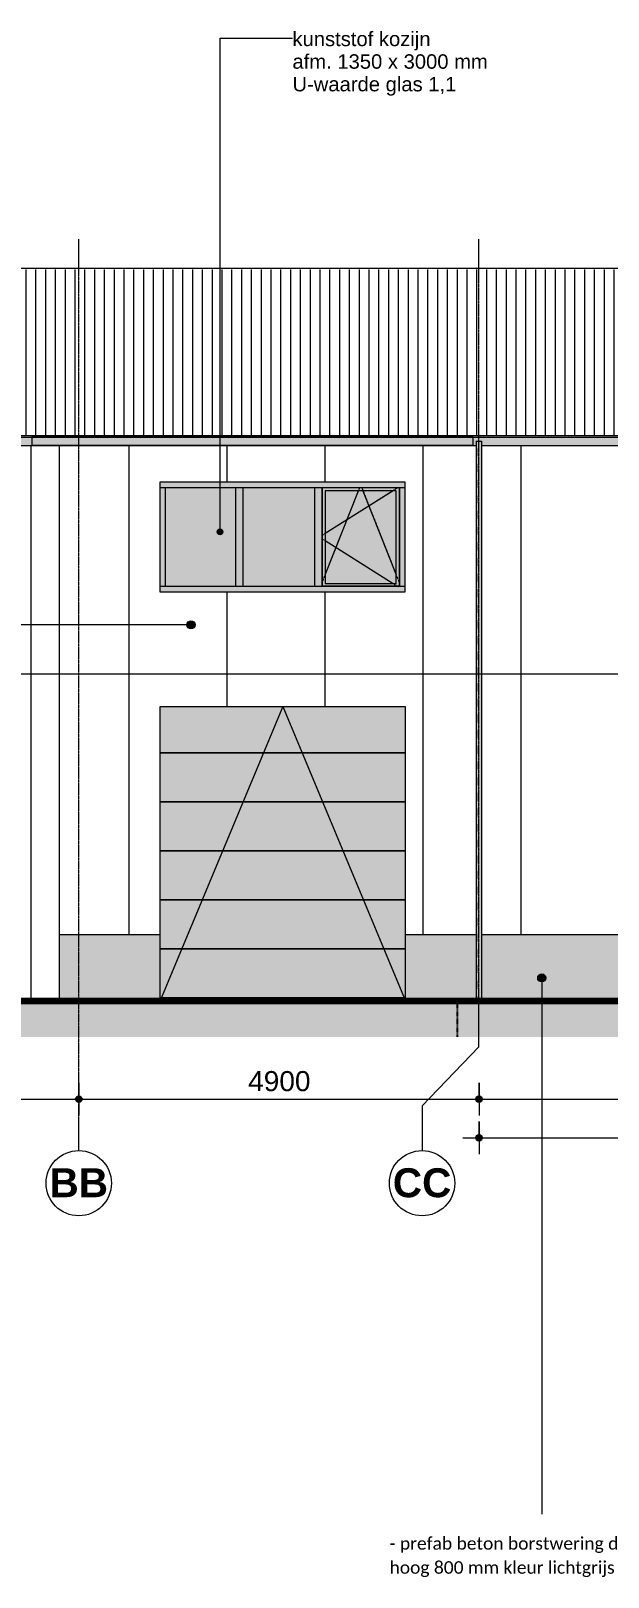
# Model space of a CAD drawing. Header units: millimetres. Extents: x 48682 to 485846, y -7071 to 11878.
# Drawn here: x 166139 to 173205, y -7071 to 11878 of the extents above; entities that cross this region are included whole.
import ezdxf

# ---------------------------------------------------------------- set-up
doc = ezdxf.new("R2010")
doc.units = ezdxf.units.MM
for name, pattern in [('dash-dash', [6, 3, -1, 1, -1]), ('dash-dash-dot', [10.5, 3, -1.5, 3, -1.5, 0, -1.5]), ('Grid Line', [22.225, 12.7, -3.175, 3.175, -3.175]), ('Hidden', [4, 2, -2]), ('levels', [12, 10, -1, 0, -1])]:
    doc.linetypes.add(name, pattern=pattern)
for name, color, linetype, lineweight in [('A-ANNO-DIMS', 211, 'Continuous', 9), ('A-ANNO-DIMS-100', 211, 'Continuous', 9), ('A-AREA', 32, 'dash-dash-dot', 9), ('A-DETL', 90, 'Continuous', 13), ('A-DETL-GENF', 92, 'Continuous', 13), ('A-DOOR', 31, 'Continuous', 18), ('A-DOOR-GLAZ', 31, 'Continuous', 13), ('A-FLOR', 192, 'Continuous', 18), ('A-FLOR-LEVL', 51, 'Continuous', 9), ('A-FLOR-PATT', 8, 'Continuous', 18), ('A-GLAZ', 151, 'Continuous', 18), ('A-GLAZ-CWMG', 51, 'Continuous', 13), ('A-WALL', 113, 'Continuous', 13), ('A-WALL-PATT', 111, 'Continuous', 13), ('C-TOPO', 7, 'Continuous', 13), ('G-ANNO-TEXT', 231, 'Continuous', 9), ('I-WALL', 2, 'Continuous', 13), ('L-SITE', 91, 'Continuous', 13), ('S-COLS', 52, 'Continuous', 18), ('S-COLS-HDLN', 52, 'Hidden', 9), ('S-GRID', 1, 'Continuous', 9), ('S-GRID-IDEN', 1, 'Continuous', 18)]:
    doc.layers.add(name, color=color, linetype=linetype, lineweight=lineweight)
doc.styles.add('Arial', font='arial.ttf', dxfattribs={"height": 177.035928})
doc.styles.add('Arial_1', font='arial.ttf', dxfattribs={"height": 245.883234})
doc.styles.add('Arial_B', font='', dxfattribs={"height": 355.164671})
doc.styles.add('Calibri', font='calibri.ttf', dxfattribs={"height": 153.100159})
doc.styles.get('Arial_B').set_extended_font_data('Arial', bold=True)
doc.dimstyles.new('2_5mm', dxfattribs={"dimscale": 304.8, "dimtxt": 250, "dimasz": 0.918635, "dimexe": 0.656168, "dimexo": 0.0625, "dimgap": 0.082021, "dimtad": 1, "dimdec": 4, "dimzin": 0, "dimdsep": 46, "dimtxsty": 'Arial_1', "dimblk1": 'DOTSMALL', "dimblk2": 'DOTSMALL', "dimsah": 1, "dimcen": 0.09, "dimdle": 0.656168, "dimazin": 0, "dimtfac": 1, "dimtdec": 4, "dimtix": 1, "dimtmove": 0, "dimatfit": 3, "dimfxl": 0.656168, "dimfxlon": 1, "dimtvp": 1, "dimtolj": 1, "dimtzin": 0, "dimlwd": 13, "dimlwe": 13, "dimarcsym": 2})
pattern_1 = [(90, (53340.5, 0), (-1200, 7e-14), [])]

# ---------------------------------------------------------------- blocks, each defined once
blk = doc.blocks.new('300_90_VAE_parkeerplek - 2500x5000-7977994-linkergebouw zuidoostgevel')
at = {"layer": 'L-SITE'}
for points in [[(60932, 2), (60932, 5), (60892, 5), (60892, 2)], [(61909, 0), (63392, 0), (63392, 2), (60892, 1), (60892, 0), (61501, 0)], [(62170, 2), (63352, 2), (63352, 5), (60932, 5), (60932, 2), (61909, 2)], [(63392, 2), (63392, 5), (63352, 5), (63352, 2)]]:
    blk.add_hatch(color=256, dxfattribs=at).paths.add_polyline_path(points, flags=0)
at = {"layer": 'A-DETL', "lineweight": 18}
for p, q in [((60892, 5), (60932, 5)), ((60892, 2), (60892, 5)), ((60932, 2), (60892, 2)), ((60892, 2), (63392, 2)), ((60892, 0), (60892, 2)), ((60932, 5), (63352, 5)), ((60932, 2), (60932, 5)), ((63352, 5), (63392, 5)), ((63352, 2), (63352, 5)), ((63392, 2), (63352, 2)), ((63392, 2), (63392, 5)), ((63392, 0), (63392, 2)), ((63392, 0), (60892, 0))]:
    blk.add_line(p, q, dxfattribs=at)
at = {"layer": 'L-SITE'}
for p, q in [((61838, 3), (61893, 3)), ((62002, 3), (61838, 3)), ((61893, 3), (62006, 3)), ((61893, 3), (62008, 3)), ((62009, 3), (61893, 3)), ((62068, 3), (62002, 3)), ((62006, 3), (62049, 3)), ((62008, 3), (62063, 3)), ((62058, 3), (62009, 3)), ((62049, 3), (62085, 3)), ((62077, 3), (62058, 3)), ((62063, 3), (62084, 3)), ((62098, 3), (62068, 3)), ((62091, 3), (62077, 3)), ((62084, 3), (62101, 3)), ((62085, 3), (62113, 3)), ((62101, 3), (62091, 3)), ((62122, 3), (62098, 3)), ((62101, 3), (62111, 3)), ((62109, 3), (62101, 3)), ((62113, 3), (62109, 3)), ((62111, 3), (62115, 3)), ((62113, 3), (62135, 3)), ((62115, 3), (62113, 3)), ((62142, 3), (62122, 3)), ((62135, 3), (62150, 3)), ((62157, 3), (62142, 3)), ((62150, 3), (62161, 3)), ((62167, 3), (62157, 3)), ((62161, 3), (62168, 3)), ((62170, 3), (62167, 3)), ((62168, 3), (62170, 3))]:
    blk.add_line(p, q, dxfattribs=at)
blk = doc.blocks.new('300_28_ISR_kolom_buis - ø70x3_6 2-V17-linkergebouw zuidoostgevel')
at = {"layer": 'S-COLS-HDLN', "linetype": 'Continuous', "lineweight": 18}
for points in [[(58392, 5), (58427, 5), (58427, 6850), (58392, 6850), (58392, 62)], [(58462, 5), (58462, 6850), (58427, 6850), (58427, 5), (58461, 5)]]:
    blk.add_hatch(color=256, dxfattribs=at).paths.add_polyline_path(points, flags=0)
at = {"layer": 'A-DETL', "lineweight": 18}
for p, q in [((58392, 6850), (58392, 5)), ((58392, 6850), (58427, 6850)), ((58427, 6850), (58462, 6850)), ((58462, 5), (58462, 6850))]:
    blk.add_line(p, q, dxfattribs=at)
at = {"layer": 'S-COLS', "linetype": 'Hidden', "lineweight": 9}
for p, q in [((58396, 6850), (58396, 5)), ((58459, 6850), (58459, 5))]:
    blk.add_line(p, q, dxfattribs=at)
blk = doc.blocks.new('300_31_VAE_OH_deur_glas_4x2laags - OH deur breedte 3000mmx2700mm-8745589-linkergebouw zuidoostgevel')
at = {"layer": 'A-DOOR'}
for points in [[(54525, 3030), (57525, 3030), (57525, 3600), (54525, 3600), (54525, 3075)], [(57525, 1830), (57525, 2430), (54525, 2430), (54525, 1830), (57404, 1830)], [(56982, 1230), (57525, 1230), (57525, 1830), (54525, 1830), (54525, 1230), (56060, 1230)], [(55386, 630), (57525, 630), (57525, 1230), (54525, 1230), (54525, 630), (55084, 630)], [(55560, 30), (57525, 30), (57525, 630), (54525, 630), (54525, 30)], [(54525, -10), (57525, -10), (57525, 30), (54525, 30), (54525, 5), (55690, 5), (55690, 0), (54525, 0), (54525, -6)]]:
    blk.add_hatch(color=256, dxfattribs=at).paths.add_polyline_path(points, flags=0)
at = {"layer": 'A-DOOR-GLAZ', "lineweight": 18}
blk.add_hatch(color=256, dxfattribs=at).paths.add_polyline_path([(57517, 2430), (57525, 2430), (57525, 3030), (54525, 3030), (54525, 2430), (56350, 2430)], flags=0)
at = {"layer": 'A-DOOR', "lineweight": 13}
for p, q in [((56025, 3600), (54527, 5)), ((56025, 3600), (57525, 0)), ((54525, 3030), (57525, 3030)), ((57525, 2430), (54525, 2430)), ((57525, 1830), (54525, 1830)), ((54525, 1830), (57525, 1830)), ((54525, 1230), (57525, 1230)), ((57525, 1230), (54525, 1230)), ((57525, 630), (54525, 630)), ((54525, 630), (57525, 630)), ((54525, 30), (57525, 30)), ((54525, 30), (57525, 30)), ((57525, -3), (54525, -3))]:
    blk.add_line(p, q, dxfattribs=at)
at = {"layer": 'A-DOOR-GLAZ'}
for p, q in [((57525, 3030), (54525, 3030)), ((54525, 2430), (57525, 2430))]:
    blk.add_line(p, q, dxfattribs=at)
blk = doc.blocks.new('Rectangular Mullion - 32_rechts_67x100-8656788-linkergebouw zuidoostgevel')
at = {"layer": 'A-GLAZ-CWMG'}
blk.add_hatch(color=256, dxfattribs=at).paths.add_polyline_path([(64501, 6283), (65562, 6283), (65562, 6350), (64501, 6350), (64501, 6309)], flags=0)
for p, q in [((64501, 6350), (65562, 6350)), ((64501, 6283), (65562, 6283)), ((65562, 6350), (65562, 6283))]:
    blk.add_line(p, q, dxfattribs=at)
blk = doc.blocks.new('Rectangular Mullion - 32_rechts_67x100-8469396-linkergebouw zuidoostgevel')
at = {"layer": 'A-GLAZ-CWMG'}
blk.add_hatch(color=256, dxfattribs=at).paths.add_polyline_path([(77758, 5067), (77825, 5067), (77825, 6283), (77758, 6283), (77758, 5133)], flags=0)
for p, q in [((77758, 6283), (77825, 6283)), ((77758, 6283), (77758, 5067)), ((77825, 6283), (77825, 5067)), ((77825, 5067), (77758, 5067))]:
    blk.add_line(p, q, dxfattribs=at)
blk = doc.blocks.new('Rectangular Mullion - 32_links_67x100-8469397-linkergebouw zuidoostgevel')
at = {"layer": 'A-GLAZ-CWMG'}
blk.add_hatch(color=256, dxfattribs=at).paths.add_polyline_path([(72633, 5067), (72677, 5067), (72677, 6283), (72610, 6283), (72610, 5067)], flags=0)
for p, q in [((72610, 6283), (72677, 6283)), ((72610, 5067), (72610, 6283)), ((72677, 5067), (72677, 6283)), ((72677, 5067), (72610, 5067))]:
    blk.add_line(p, q, dxfattribs=at)
blk = doc.blocks.new('31_WI_RT62_BI_raam - BI_draaival_links-8656817-linkergebouw zuidoostgevel')
at = {"layer": 'A-GLAZ'}
h = blk.add_hatch(color=256, dxfattribs=at)
h.paths.add_polyline_path([(64546, 5067), (65495, 5067), (65495, 6283), (64546, 6283), (64546, 5072)], flags=0)
h.paths.add_polyline_path([(64586, 5072), (64551, 5072), (64551, 6278), (65490, 6278), (65490, 5072), (64686, 5072)], flags=0)
h = blk.add_hatch(color=256, dxfattribs=at)
h.paths.add_polyline_path([(64551, 5072), (65490, 5072), (65490, 6278), (64551, 6278), (64551, 5242)], flags=0)
h.paths.add_polyline_path([(65455, 5107), (64586, 5107), (64586, 6243), (65455, 6243), (65455, 5133)], flags=0)
at = {"layer": 'A-GLAZ', "linetype": 'Hidden', "lineweight": 13}
for p, q in [((65479, 6283), (64546, 5693)), ((64546, 5110), (65010, 6283)), ((65032, 6283), (65495, 5110)), ((64546, 5657), (65479, 5067))]:
    blk.add_line(p, q, dxfattribs=at)
at = {"layer": 'A-GLAZ'}
for p, q in [((64551, 5072), (64551, 6278)), ((65490, 6278), (64551, 6278)), ((65490, 6278), (65490, 5072)), ((64586, 6243), (64586, 5107)), ((65455, 6243), (64586, 6243)), ((65455, 5107), (65455, 6243)), ((65490, 5072), (64551, 5072)), ((64586, 5107), (65455, 5107))]:
    blk.add_line(p, q, dxfattribs=at)
at = {"layer": 'A-GLAZ', "lineweight": 13}
for p, q in [((65416, 6243), (64586, 5718)), ((64586, 5211), (64994, 6243)), ((65047, 6243), (65455, 5211)), ((64586, 5632), (65416, 5107))]:
    blk.add_line(p, q, dxfattribs=at)
blk = doc.blocks.new('Rectangular Mullion - 32_rechts_67x100-8758028-linkergebouw zuidoostgevel')
at = {"layer": 'A-GLAZ-CWMG'}
blk.add_hatch(color=256, dxfattribs=at).paths.add_polyline_path([(55537, 6283), (56460, 6283), (56460, 6350), (55492, 6350), (55492, 6283)], flags=0)
for p, q in [((55492, 6350), (56460, 6350)), ((55492, 6283), (56460, 6283))]:
    blk.add_line(p, q, dxfattribs=at)
blk = doc.blocks.new('Rectangular Mullion - 32_links_67x100-8656795-linkergebouw zuidoostgevel')
at = {"layer": 'A-GLAZ-CWMG'}
blk.add_hatch(color=256, dxfattribs=at).paths.add_polyline_path([(64501, 5000), (65562, 5000), (65562, 5067), (64501, 5067)], flags=0)
for p, q in [((65562, 5067), (64501, 5067)), ((65562, 5000), (64501, 5000)), ((65562, 5067), (65562, 5000))]:
    blk.add_line(p, q, dxfattribs=at)
blk = doc.blocks.new('Rectangular Mullion - 32_tussen_90x100-8469392-linkergebouw zuidoostgevel')
at = {"layer": 'A-GLAZ-CWMG'}
blk.add_hatch(color=256, dxfattribs=at).paths.add_polyline_path([(74741, 5067), (74741, 6283), (74651, 6283), (74651, 5067)], flags=0)
for p, q in [((74651, 6283), (74741, 6283)), ((74651, 6283), (74651, 5067)), ((74741, 6283), (74741, 5067)), ((74741, 5067), (74651, 5067))]:
    blk.add_line(p, q, dxfattribs=at)
blk = doc.blocks.new('Rectangular Mullion - 32_links_67x100-8758029-linkergebouw zuidoostgevel')
at = {"layer": 'A-GLAZ-CWMG'}
blk.add_hatch(color=256, dxfattribs=at).paths.add_polyline_path([(55492, 5000), (55492, 5067), (54525, 5067), (54525, 5000), (55447, 5000)], flags=0)
for p, q in [((54525, 5000), (54525, 5067)), ((55492, 5067), (54525, 5067)), ((55492, 5000), (54525, 5000))]:
    blk.add_line(p, q, dxfattribs=at)
blk = doc.blocks.new('32_DO_glas - 01-8758040-linkergebouw zuidoostgevel')
at = {"layer": 'A-DOOR-GLAZ'}
blk.add_hatch(color=256, dxfattribs=at).paths.add_polyline_path([(54832, 5067), (55447, 5067), (55447, 6283), (54592, 6283), (54592, 5067)], flags=0)
blk = doc.blocks.new('32_DO_glas - 01-8758049-linkergebouw zuidoostgevel')
at = {"layer": 'A-DOOR-GLAZ'}
blk.add_hatch(color=256, dxfattribs=at).paths.add_polyline_path([(56353, 5067), (56415, 5067), (56415, 6283), (55537, 6283), (55537, 5067), (56089, 5067)], flags=0)
blk = doc.blocks.new('Rectangular Mullion - 32_rechts_67x100-8758030-linkergebouw zuidoostgevel')
at = {"layer": 'A-GLAZ-CWMG'}
blk.add_hatch(color=256, dxfattribs=at).paths.add_polyline_path([(54592, 6283), (55492, 6283), (55492, 6350), (54525, 6350), (54525, 6283)], flags=0)
for p, q in [((54525, 6283), (54525, 6350)), ((54525, 6350), (55492, 6350)), ((54525, 6283), (55492, 6283))]:
    blk.add_line(p, q, dxfattribs=at)
blk = doc.blocks.new('Rectangular Mullion - 32_links_67x100-8758031-linkergebouw zuidoostgevel')
at = {"layer": 'A-GLAZ-CWMG'}
blk.add_hatch(color=256, dxfattribs=at).paths.add_polyline_path([(56353, 5000), (56460, 5000), (56460, 5067), (55492, 5067), (55492, 5000), (56089, 5000)], flags=0)
for p, q in [((56460, 5067), (55492, 5067)), ((56460, 5000), (55492, 5000))]:
    blk.add_line(p, q, dxfattribs=at)
blk = doc.blocks.new('Rectangular Mullion - 32_tussen_90x100-8501012-linkergebouw zuidoostgevel')
at = {"layer": 'A-GLAZ-CWMG'}
blk.add_hatch(color=256, dxfattribs=at).paths.add_polyline_path([(101325, 5067), (101363, 5067), (101363, 6283), (101273, 6283), (101273, 5067)], flags=0)
for p, q in [((101273, 6283), (101363, 6283)), ((101273, 6283), (101273, 5067)), ((101363, 6283), (101363, 5067)), ((101363, 5067), (101273, 5067))]:
    blk.add_line(p, q, dxfattribs=at)
blk = doc.blocks.new('Grid - r_4_0mm-300507-linkergebouw zuidoostgevel')
at = {"layer": 'S-GRID-IDEN'}
blk.add_circle((49902, -2244), 400, dxfattribs=at)
blk = doc.blocks.new('DIMBLOCK19-linkergebouw zuidoostgevel')
at = {"layer": 'A-ANNO-DIMS-100', "lineweight": 25}
h = blk.add_hatch(color=256, dxfattribs=at)
edge = h.paths.add_edge_path(flags=0)
edge.add_arc((163100, -1214), 35, 0, 360)
h = blk.add_hatch(color=256, dxfattribs=at)
edge = h.paths.add_edge_path(flags=0)
edge.add_arc((166725, -1214), 35, 0, 360)
at = {"layer": 'A-ANNO-DIMS-100', "lineweight": 13}
for p, q in [((163100, -1014), (163100, -1414)), ((163100, -1214), (163100, -1014)), ((166725, -1014), (166725, -1414)), ((166725, -1214), (166725, -1014)), ((162900, -1214), (166725, -1214))]:
    blk.add_line(p, q, dxfattribs=at)
at = {"layer": 'A-ANNO-DIMS-100', "lineweight": 25}
for centre in [(163100, -1214), (166725, -1214)]:
    blk.add_circle(centre, 35, dxfattribs=at)
at = {"layer": 'A-ANNO-DIMS-100', "color": 0, "lineweight": 13, "insert": (164535, -870), "char_height": 245.9, "width": 904.62, "attachment_point": 1, "line_spacing_factor": 0.938532, "style": 'Arial_1'}
blk.add_mtext('3625', dxfattribs=at)
blk = doc.blocks.new('_DotSmall')
at = {"color": 0, "linetype": 'ByBlock', "const_width": 0.5}
blk.add_lwpolyline([(-0.0625, 0, 1), (0.0625, 0, 1)], format="xyb", close=True, dxfattribs=at)
blk = doc.blocks.new('DIMBLOCK20-linkergebouw zuidoostgevel')
at = {"layer": 'A-ANNO-DIMS-100', "lineweight": 25}
h = blk.add_hatch(color=256, dxfattribs=at)
edge = h.paths.add_edge_path(flags=0)
edge.add_arc((166725, -1214), 35, 0, 360)
h = blk.add_hatch(color=256, dxfattribs=at)
edge = h.paths.add_edge_path(flags=0)
edge.add_arc((171625, -1214), 35, 0, 360)
at = {"layer": 'A-ANNO-DIMS-100', "lineweight": 13}
for p, q in [((166725, -1014), (166725, -1414)), ((166725, -1214), (166725, -1014)), ((171625, -1014), (171625, -1414)), ((171625, -1214), (171625, -1014)), ((166725, -1214), (171625, -1214))]:
    blk.add_line(p, q, dxfattribs=at)
at = {"layer": 'A-ANNO-DIMS-100', "lineweight": 25}
for centre in [(166725, -1214), (171625, -1214)]:
    blk.add_circle(centre, 35, dxfattribs=at)
at = {"layer": 'A-ANNO-DIMS-100', "color": 0, "lineweight": 13, "insert": (168798, -870), "char_height": 245.9, "width": 904.62, "attachment_point": 1, "line_spacing_factor": 0.938532, "style": 'Arial_1'}
blk.add_mtext('4900', dxfattribs=at)
blk = doc.blocks.new('DIMBLOCK21-linkergebouw zuidoostgevel')
at = {"layer": 'A-ANNO-DIMS-100', "lineweight": 25}
h = blk.add_hatch(color=256, dxfattribs=at)
edge = h.paths.add_edge_path(flags=0)
edge.add_arc((171625, -1214), 35, 0, 360)
h = blk.add_hatch(color=256, dxfattribs=at)
edge = h.paths.add_edge_path(flags=0)
edge.add_arc((179025, -1214), 35, 0, 360)
at = {"layer": 'A-ANNO-DIMS-100', "lineweight": 13}
for p, q in [((171625, -1014), (171625, -1414)), ((171625, -1214), (171625, -1014)), ((179025, -1014), (179025, -1414)), ((179025, -1214), (179025, -1014)), ((171625, -1214), (179025, -1214))]:
    blk.add_line(p, q, dxfattribs=at)
at = {"layer": 'A-ANNO-DIMS-100', "lineweight": 25}
for centre in [(171625, -1214), (179025, -1214)]:
    blk.add_circle(centre, 35, dxfattribs=at)
at = {"layer": 'A-ANNO-DIMS-100', "color": 0, "lineweight": 13, "insert": (174948, -870), "char_height": 245.9, "width": 904.62, "attachment_point": 1, "line_spacing_factor": 0.938532, "style": 'Arial_1'}
blk.add_mtext('7400', dxfattribs=at)
blk = doc.blocks.new('DIMBLOCK30-linkergebouw zuidoostgevel')
at = {"layer": 'A-ANNO-DIMS-100', "lineweight": 25}
h = blk.add_hatch(color=256, dxfattribs=at)
edge = h.paths.add_edge_path(flags=0)
edge.add_arc((171625, -1689), 35, 0, 360)
h = blk.add_hatch(color=256, dxfattribs=at)
edge = h.paths.add_edge_path(flags=0)
edge.add_arc((228210, -1689), 35, 0, 360)
at = {"layer": 'A-ANNO-DIMS-100', "lineweight": 13}
for p, q in [((171625, -1489), (171625, -1889)), ((171625, -1689), (171625, -1489)), ((228210, -1489), (228210, -1889)), ((228210, -1689), (228210, -1489)), ((171425, -1689), (228210, -1689))]:
    blk.add_line(p, q, dxfattribs=at)
at = {"layer": 'A-ANNO-DIMS-100', "lineweight": 25}
for centre in [(171625, -1689), (228210, -1689)]:
    blk.add_circle(centre, 35, dxfattribs=at)
at = {"layer": 'A-ANNO-DIMS-100', "color": 0, "lineweight": 13, "insert": (199446, -1345), "char_height": 245.9, "width": 1130.77, "attachment_point": 1, "line_spacing_factor": 0.938532, "style": 'Arial_1'}
blk.add_mtext('56585', dxfattribs=at)

msp = doc.modelspace()

# ---------------------------------------------------------------- hatches: boundary and pattern name
at = {"layer": 'A-DETL-GENF'}
msp.add_hatch(color=9, dxfattribs=at).paths.add_polyline_path([(168504.24514, 6800.1407), (171551.65371, 6800.1407), (171551.65371, 6900), (166150.65371, 6900), (166150.65371, 6800.1407), (168378.0014, 6800.1407)], flags=0)
at = {"layer": 'A-FLOR'}
h = msp.add_hatch(color=256, dxfattribs=at)
h.paths.add_polyline_path([(162884.65371, 6795), (171589.65371, 6795), (171589.65371, 6850), (171659.65371, 6850), (171659.65371, 6795), (178995.11015, 6795), (178995.11015, 6850), (179054.19728, 6850), (179054.19728, 6795), (191295.11015, 6795), (191295.11015, 6850), (191354.19728, 6850), (191354.19728, 6795), (197445.11015, 6795), (197445.11015, 6850), (197504.19728, 6850), (197504.19728, 6795), (203595.11015, 6795), (203595.11015, 6850), (203654.19728, 6850), (203654.19728, 6795), (209745.11015, 6795), (209745.11015, 6850), (209804.19728, 6850), (209804.19728, 6795), (215895.11015, 6795), (215895.11015, 6850), (215954.19728, 6850), (215954.19728, 6795), (222045.11015, 6795), (222045.11015, 6850), (222104.19728, 6850), (222104.19728, 6795), (228180.11015, 6795), (228180.11015, 6850), (228239.19728, 6850), (228239.19728, 6795), (228749.65371, 6795), (228749.65371, 6915), (162884.65371, 6915), (162884.65371, 6800)], flags=0)
h.paths.add_polyline_path([(169604.54013, 6800.1407), (166150.65371, 6800.1407), (166150.65371, 6900), (171551.65371, 6900), (171551.65371, 6800.1407), (170873.27175, 6800.1407)], flags=0)
at = {"layer": 'A-FLOR-PATT', "lineweight": 9}
h = msp.add_hatch(dxfattribs=at)
h.set_pattern_fill('FP_9', color=256, style=0, pattern_type=2)
h.set_pattern_definition([(90, (0, -8882.83), (-120, 7e-15), [])])
h.paths.add_polyline_path([(197856.16187, 6915), (228749.65371, 6915), (228749.65371, 8954.51191), (162884.65371, 8954.51191), (162884.65371, 6915), (197327.08559, 6915)], flags=0)
at = {"layer": 'A-WALL'}
h = msp.add_hatch(color=256, dxfattribs=at)
h.paths.add_polyline_path([(203323.23583, 0), (203589.65371, 0), (203589.65371, 800), (203323.23583, 800), (203323.23583, 20)], flags=0)
h.paths.add_polyline_path([(216227.05854, 0), (216227.05854, 800), (215959.65371, 800), (215959.65371, 0), (216109.29342, 0)], flags=0)
h.paths.add_polyline_path([(215889.65371, 0), (215889.65371, 800), (215621.6111, 800), (215621.6111, 0), (215844.75528, 0)], flags=0)
h.paths.add_polyline_path([(203927.05854, 0), (203927.05854, 800), (203659.65371, 800), (203659.65371, 0), (203676.00091, 0)], flags=0)
h.paths.add_polyline_path([(170721.74889, 0), (171589.65371, 0), (171589.65371, 800), (170721.74889, 800), (170721.74889, 135.66443)], flags=0)
h.paths.add_polyline_path([(227554.35613, 0), (228174.65371, 0), (228174.65371, 800), (227554.35613, 800), (227554.35613, 30)], flags=0)
h.paths.add_polyline_path([(178751.74889, 0), (178989.65371, 0), (178989.65371, 800), (178751.74889, 800), (178751.74889, 20)], flags=0)
h.paths.add_polyline_path([(191627.05854, 0), (191627.05854, 800), (191359.65371, 800), (191359.65371, 0), (191507.24654, 0)], flags=0)
h.paths.add_polyline_path([(179059.65371, 0), (179329.55854, 0), (179329.55854, 800), (179059.65371, 800), (179059.65371, 62.17403)], flags=0)
h.paths.add_polyline_path([(191289.65371, 0), (191289.65371, 800), (191016.1001, 800), (191016.1001, 0), (191242.70841, 0)], flags=0)
h.paths.add_polyline_path([(228314.65371, 0), (228414.65371, 0), (228414.65371, 800), (228244.65371, 800), (228244.65371, 0), (228278.04779, 0)], flags=0)
h.paths.add_polyline_path([(185422.86936, 5), (185829.9513, 5), (185829.9513, 800), (185209.65371, 800), (185209.65371, 5), (185290.60029, 5)], flags=0)
h.paths.add_polyline_path([(221419.35613, 5), (222039.65371, 5), (222039.65371, 800), (221419.35613, 800), (221419.35613, 30)], flags=0)
h.paths.add_polyline_path([(166487.65371, 5), (167721.74889, 5), (167721.74889, 800), (166487.65371, 800), (166487.65371, 290.02433)], flags=0)
h.paths.add_polyline_path([(184629.25494, 5), (185139.65371, 5), (185139.65371, 800), (184519.35613, 800), (184519.35613, 5), (184534.35613, 5)], flags=0)
h.paths.add_polyline_path([(196819.23841, 5), (197439.65371, 5), (197439.65371, 800), (196819.23841, 800), (196819.23841, 30)], flags=0)
h.paths.add_polyline_path([(197509.65371, 5), (198129.9513, 5), (198129.9513, 800), (197509.65371, 800), (197509.65371, 62.17403)], flags=0)
h.paths.add_polyline_path([(173539.65371, 5), (173539.65371, 800), (171659.65371, 800), (171659.65371, 5), (173524.65371, 5)], flags=0)
h.paths.add_polyline_path([(209134.35613, 5), (209739.65371, 5), (209739.65371, 800), (209119.35613, 800), (209119.35613, 5), (209127.54735, 5)], flags=0)
h.paths.add_polyline_path([(209809.65371, 5), (210429.9513, 5), (210429.9513, 800), (209809.65371, 800), (209809.65371, 62.17403)], flags=0)
h.paths.add_polyline_path([(222377.05854, 5), (222377.05854, 800), (222109.65371, 800), (222109.65371, 5), (222193.6706, 5)], flags=0)
at = {"layer": 'A-WALL-PATT', "lineweight": 9}
h = msp.add_hatch(dxfattribs=at)
h.set_pattern_fill('FP_2', color=256, style=0, pattern_type=2)
h.set_pattern_definition(pattern_1)
h.paths.add_polyline_path([(163394.65371, 0), (163394.65371, 5), (163755.80379, 5), (163755.80379, 3030), (165715.80379, 3030), (165715.80379, 5), (165894.65371, 5), (165894.65371, 0), (166387.61823, 0), (166387.61823, 5), (166487.65371, 5), (166487.65371, 6795), (163244.65371, 6795), (163244.65371, 6687.21665), (163247.65371, 6687.21665), (163247.65371, 6667.21665), (163244.65371, 6667.21665), (163244.65371, 150), (163232.65371, 150), (163232.65371, 0)], flags=0)
h.paths.add_polyline_path([(163069.39666, 3400), (163087.65371, 3400), (163087.65371, 6795), (162999.65371, 6795), (162999.65371, 3400)], flags=0)
h.paths.add_polyline_path([(163755.80379, 5000), (163755.80379, 6350), (165715.80379, 6350), (165715.80379, 5000), (164524.35642, 5000)], flags=0)
h = msp.add_hatch(dxfattribs=at)
h.set_pattern_fill('FP_2', color=256, style=0, pattern_type=2)
h.set_pattern_definition(pattern_1)
h.paths.add_polyline_path([(166587.65371, 800), (166587.65371, 6795), (166487.65371, 6794.86868), (166487.65371, 800)], flags=0)
h = msp.add_hatch(dxfattribs=at)
h.set_pattern_fill('FP_2', color=256, style=0, pattern_type=2)
h.set_pattern_definition(pattern_1)
h.paths.add_polyline_path([(166587.65371, -10), (167721.74889, -10), (167721.74889, 0), (166587.65371, 0)], flags=0)
h.paths.add_polyline_path([(170741.00268, -10), (171324.65371, -10), (171324.65371, 0), (170721.74889, 0), (170721.74889, -10)], flags=0)
h.paths.add_polyline_path([(177554.65371, 0), (177767.45593, 0), (177767.45593, 3030), (178751.74889, 3030), (178751.74889, 800), (178989.65371, 800), (178989.65371, 6795), (171659.65371, 6795), (171659.65371, 800), (173539.65371, 800), (173539.65371, 3600), (177539.65371, 3600), (177539.65371, 0)], flags=0)
h.paths.add_polyline_path([(214522.06459, 5), (214637.24889, 5), (214637.24889, 3030), (215621.6111, 3030), (215621.6111, 800), (215889.65371, 800), (215889.65371, 6795), (209809.65371, 6795), (209809.65371, 800), (210429.9513, 800), (210429.9513, 3600), (214429.9513, 3600), (214430.29338, 5), (214444.9513, 5)], flags=0)
h.paths.add_polyline_path([(217419.35613, 5), (217419.35613, 3600), (221419.35613, 3600), (221419.35613, 800), (222039.65371, 800), (222039.65371, 6795), (215959.65371, 6795), (215959.65371, 800), (216227.05854, 800), (216227.05854, 3030), (217211.27682, 3030), (217211.27682, 5), (217419.01276, 5)], flags=0)
h.paths.add_polyline_path([(223554.35613, 5), (223554.35613, 3600), (227554.35613, 3600), (227554.35613, 800), (228174.65371, 800), (228174.65371, 6795), (222109.65371, 6794.56522), (222109.65371, 800), (222377.05854, 800), (222377.05854, 3030), (223361.27682, 3030), (223361.27682, 5), (223554.03751, 5)], flags=0)
h.paths.add_polyline_path([(204998.6916, 5), (205119.35613, 5), (205119.35613, 3600), (209119.35613, 3600), (209119.35613, 800), (209739.65371, 800), (209739.65371, 6795), (203659.65371, 6795), (203659.65371, 800), (203927.05854, 800), (203927.05854, 3030), (204911.27682, 3030), (204911.27682, 5)], flags=0)
h.paths.add_polyline_path([(192611.27682, 5), (192819.23841, 5), (192819.23841, 3600), (196819.23841, 3600), (196819.23841, 800), (197439.65371, 800), (197439.65371, 6795), (191359.65371, 6795), (191359.65371, 800), (191627.05854, 800), (191627.05854, 3030), (192611.27682, 3030), (192611.27682, 135.66443)], flags=0)
h.paths.add_polyline_path([(190031.80251, 5), (190031.80251, 3030), (191016.1001, 3030), (191016.1001, 800), (191289.65371, 800), (191289.65371, 6795), (185209.65371, 6795), (185209.65371, 800), (185829.9513, 800), (185829.9513, 3600), (189829.9513, 3600), (189830.28439, 5), (189920.01771, 5)], flags=0)
h.paths.add_polyline_path([(202144.9513, 5), (202339.16309, 5), (202339.16309, 3030), (203323.23583, 3030), (203323.23583, 800), (203589.65371, 800), (203589.65371, 6795), (197509.65371, 6795), (197509.65371, 800), (198129.9513, 800), (198129.9513, 3600), (202129.9513, 3600), (202130.29654, 5)], flags=0)
h.paths.add_polyline_path([(180519.35613, 5), (180519.35613, 3600), (184519.35613, 3600), (184519.35613, 800), (185139.65371, 800), (185139.65371, 6795), (179059.65371, 6795), (179059.65371, 800), (179329.55854, 800), (179329.55854, 3030), (180313.8515, 3030), (180313.8515, 5), (180519.01701, 5)], flags=0)
h.paths.add_polyline_path([(171589.65371, 800), (171589.65371, 6795), (166587.65371, 6795), (166587.65371, 800), (167721.74889, 800), (167721.74889, 3600), (170721.74889, 3600), (170721.74889, 800), (171534.61709, 800)], flags=0)
h.paths.add_polyline_path([(228278.04779, 800), (228314.65371, 800), (228314.65371, 6795), (228244.65371, 6795), (228244.65371, 800)], flags=0)
h.paths.add_polyline_path([(177883.53241, 5000), (173539.65371, 5000), (173539.65371, 6350), (178759.65371, 6350), (178759.65371, 5000), (178015.80148, 5000)], flags=0)
h.paths.add_polyline_path([(191771.78468, 5000), (191627.05854, 5000), (191627.05854, 6350), (196841.65371, 6350), (196841.65371, 5000), (192036.32282, 5000)], flags=0)
h.paths.add_polyline_path([(215580.21714, 5000), (210407.65371, 5000), (210407.65371, 6350), (215622.24889, 6350), (215622.24889, 5000)], flags=0)
h.paths.add_polyline_path([(190978.17027, 5000), (185807.65371, 5000), (185807.65371, 6350), (191022.24889, 6350), (191022.24889, 5000)], flags=0)
h.paths.add_polyline_path([(209141.65371, 5000), (203927.05854, 5000), (203927.05854, 6350), (209141.65371, 6350), (209141.65371, 5426.97292)], flags=0)
h.paths.add_polyline_path([(198107.65371, 5000), (198107.65371, 6350), (203322.24889, 6350), (203322.24889, 5000), (198385.23814, 5000)], flags=0)
h.paths.add_polyline_path([(217874.65371, 5000), (216227.05854, 5000), (216227.05854, 6350), (221441.65371, 6350), (221441.65371, 5000), (220275.15371, 5000)], flags=0)
h.paths.add_polyline_path([(179603.03031, 5000), (179327.05854, 5000), (179327.05854, 6350), (184541.65371, 6350), (184541.65371, 5000), (179867.56845, 5000)], flags=0)
h.paths.add_polyline_path([(222377.05854, 5000), (222377.05854, 6350), (227591.65371, 6350), (227591.65371, 5000), (222458.20874, 5000)], flags=0)
h.paths.add_polyline_path([(170718.6862, 5000), (167721.74889, 5000), (167721.74889, 6350), (170718.6862, 6350), (170718.6862, 5059.52094)], flags=0)
h.paths.add_polyline_path([(228082.05587, 6667.21665), (227942.31948, 6667.21665), (227942.31948, 6687.21665), (228102.31948, 6687.21665), (228102.31948, 6667.21665), (228087.31948, 6667.21665)], flags=0)
h.paths.add_polyline_path([(215657.31948, 6667.21665), (215657.31948, 6687.21665), (215817.31948, 6687.21665), (215817.31948, 6667.21665), (215672.31948, 6667.21665)], flags=0)
h.paths.add_polyline_path([(203411.46277, 6667.21665), (203357.31948, 6667.21665), (203357.31948, 6687.21665), (203517.31948, 6687.21665), (203517.31948, 6667.21665), (203502.31948, 6667.21665)], flags=0)
h.paths.add_polyline_path([(191202.31948, 6667.21665), (191057.31948, 6667.21665), (191057.31948, 6687.21665), (191217.31948, 6687.21665), (191217.31948, 6667.21665)], flags=0)
h.paths.add_polyline_path([(178757.31948, 6667.21665), (178757.31948, 6687.21665), (178917.31948, 6687.21665), (178917.31948, 6667.21665), (178772.31948, 6667.21665)], flags=0)
at = {"layer": 'C-TOPO'}
msp.add_hatch(color=256, dxfattribs=at).paths.add_polyline_path([(162408.05132, -452.25874), (230129.81475, -452.25874), (230129.81475, -10), (162408.05132, -10)], flags=0)
at = {"layer": 'G-ANNO-TEXT'}
h = msp.add_hatch(color=250, dxfattribs=at)
edge = h.paths.add_edge_path(flags=0)
edge.add_arc((168453.69836, 5737.36858), 35, 0, 360)
h = msp.add_hatch(color=250, dxfattribs=at)
edge = h.paths.add_edge_path(flags=0)
edge.add_arc((168097.71658, 4599.42707), 50, 0, 360)
h = msp.add_hatch(color=250, dxfattribs=at)
edge = h.paths.add_edge_path(flags=0)
edge.add_arc((172393.3375, 272.00387), 50, 0, 360)
at = {"layer": 'I-WALL'}
msp.add_hatch(color=256, dxfattribs=at).paths.add_polyline_path([(169741.98379, 5107), (170611.6862, 5107), (170611.6862, 6243), (169741.98379, 6243), (169741.98379, 5133.01134)], flags=0)

# ---------------------------------------------------------------- linework, layer by layer
at = {"layer": 'A-AREA'}
for p, q in [((171324.65371, 4000), (171589.65371, 4000)), ((171659.65371, 4000), (178989.65371, 4000))]:
    msp.add_line(p, q, dxfattribs=at)
at = {"layer": 'A-DETL'}
for p, q in [((171551.65371, 6900), (166150.65371, 6900)), ((166150.65371, 6900), (166150.65371, 6800.1407)), ((171551.65371, 6800.1407), (171551.65371, 6900)), ((166150.65371, 6800.1407), (171551.65371, 6800.1407))]:
    msp.add_line(p, q, dxfattribs=at)
at = {"layer": 'A-DETL', "lineweight": 18}
for p, q in [((162884.65371, 6795), (171589.65371, 6795)), ((166487.65371, 5), (166487.65371, 6795)), ((171659.64414, 6795), (178995.11015, 6795)), ((167721.74889, 6350), (170718.6862, 6350)), ((167721.74889, 5000), (167721.74889, 6350)), ((170718.6862, 6350), (170718.6862, 5000)), ((170718.6862, 5000), (167721.74889, 5000)), ((167721.74889, 5), (167721.74889, 3600)), ((167721.74889, 3600), (170721.74889, 3600)), ((170721.74889, 3600), (170721.74889, -10)), ((167721.74889, 800), (166487.65371, 800)), ((171589.793, 800), (170721.74889, 800)), ((173539.65371, 800), (171659.65371, 800)), ((165894.65371, 0), (166387.61823, 0)), ((166587.65371, 0), (166587.65371, -10)), ((167721.74889, -10), (167721.74889, 0)), ((170721.74889, 0), (171589.65371, 0)), ((171324.65371, -10), (171324.65371, 0))]:
    msp.add_line(p, q, dxfattribs=at)
at = {"layer": 'A-DETL', "linetype": 'dash-dash', "lineweight": 25}
msp.add_line((171356.65371, 0), (171356.65371, -452.25874), dxfattribs=at)
at = {"layer": 'A-FLOR'}
msp.add_line((228749.65371, 6915), (162884.65371, 6915), dxfattribs=at)
at = {"layer": 'A-FLOR-LEVL', "linetype": 'levels'}
for p, q in [((162337.5536, 8970), (231073.27874, 8970)), ((162337.5536, 6900), (231073.27874, 6900)), ((162337.5536, 4000), (230952.79737, 4000)), ((162337.5536, 0), (230952.79737, 0))]:
    msp.add_line(p, q, dxfattribs=at)
at = {"layer": 'C-TOPO', "lineweight": 100}
msp.add_line((162408.05132, -10), (230129.81475, -10), dxfattribs=at)
at = {"layer": 'C-TOPO'}
msp.add_line((162408.05132, -10), (230129.81475, -10), dxfattribs=at)
at = {"layer": 'G-ANNO-TEXT', "color": 250}
for p, q in [((168453.69836, 11789.44639), (169340.9193, 11789.44639)), ((168453.69836, 5737.36858), (168453.69836, 11789.44639)), ((168097.71658, 4599.42707), (163206.71949, 4599.42707)), ((172393.3375, 272.00387), (172396.23917, -6299.07503))]:
    msp.add_line(p, q, dxfattribs=at)
for centre, radius in [((168453.69836, 5737.36858), 35), ((168097.71658, 4599.42707), 50), ((172393.3375, 272.00387), 50)]:
    msp.add_circle(centre, radius, dxfattribs=at)
at = {"layer": 'S-GRID', "lineweight": 18}
for p, q in [((166724.65371, 8924.65622), (166724.65371, 9324.65622)), ((171624.65371, 8924.65622), (171624.65371, 9324.65622)), ((171624.65371, -574.12743), (171624.65371, -174.12743)), ((171624.65371, -574.12743), (170928.08621, -1295.73344)), ((170928.08621, -1295.73344), (170928.08621, -1844.12743)), ((166724.65371, -1844.12743), (166724.65371, -1444.12743))]:
    msp.add_line(p, q, dxfattribs=at)
at = {"layer": 'S-GRID', "linetype": 'Grid Line', "lineweight": 18}
for p, q in [((166724.65371, -1444.12743), (166724.65371, 8924.65622)), ((171624.65371, -174.12743), (171624.65371, 8924.65622))]:
    msp.add_line(p, q, dxfattribs=at)

# ---------------------------------------------------------------- block references
at = {"layer": 'A-DOOR'}
for name in ['32_DO_glas - 01-8758040-linkergebouw zuidoostgevel', '32_DO_glas - 01-8758049-linkergebouw zuidoostgevel', '300_31_VAE_OH_deur_glas_4x2laags - OH deur breedte 3000mmx2700mm-8745589-linkergebouw zuidoostgevel']:
    msp.add_blockref(name, (113197.20157, 0), dxfattribs=at)
at = {"layer": 'A-GLAZ'}
msp.add_blockref('31_WI_RT62_BI_raam - BI_draaival_links-8656817-linkergebouw zuidoostgevel', (105156.23406, 0), dxfattribs=at)
at = {"layer": 'A-GLAZ-CWMG'}
for name, p in [('Rectangular Mullion - 32_rechts_67x100-8758030-linkergebouw zuidoostgevel', (113197.20157, 0)), ('Rectangular Mullion - 32_links_67x100-8469397-linkergebouw zuidoostgevel', (95111.29674, 0)), ('Rectangular Mullion - 32_tussen_90x100-8501012-linkergebouw zuidoostgevel', (67371.61661, 0)), ('Rectangular Mullion - 32_rechts_67x100-8758028-linkergebouw zuidoostgevel', (113197.20157, 0)), ('Rectangular Mullion - 32_tussen_90x100-8469392-linkergebouw zuidoostgevel', (94960.53164, 0)), ('Rectangular Mullion - 32_rechts_67x100-8656788-linkergebouw zuidoostgevel', (105156.23406, 0)), ('Rectangular Mullion - 32_rechts_67x100-8469396-linkergebouw zuidoostgevel', (92893.63888, 0)), ('Rectangular Mullion - 32_links_67x100-8758029-linkergebouw zuidoostgevel', (113197.20157, 0)), ('Rectangular Mullion - 32_links_67x100-8758031-linkergebouw zuidoostgevel', (113197.20157, 0)), ('Rectangular Mullion - 32_links_67x100-8656795-linkergebouw zuidoostgevel', (105156.23406, 0))]:
    msp.add_blockref(name, p, dxfattribs=at)
at = {"layer": 'L-SITE'}
for p in [(105495.16608, 0), (110697.20157, 0)]:
    msp.add_blockref('300_90_VAE_parkeerplek - 2500x5000-7977994-linkergebouw zuidoostgevel', p, dxfattribs=at)
at = {"layer": 'S-COLS'}
msp.add_blockref('300_28_ISR_kolom_buis - ø70x3_6 2-V17-linkergebouw zuidoostgevel', (113197.20157, 0), dxfattribs=at)
at = {"layer": 'S-GRID-IDEN'}
for p in [(116822.20157, 0), (121025.63406, 0)]:
    msp.add_blockref('Grid - r_4_0mm-300507-linkergebouw zuidoostgevel', p, dxfattribs=at)

# ---------------------------------------------------------------- texts
at = {"layer": 'G-ANNO-TEXT', "color": 7, "insert": (170529.71266, -6582.04045), "char_height": 153.100159, "width": 4479.6636353, "attachment_point": 1, "line_spacing_factor": 1.156427, "style": 'Calibri'}
msp.add_mtext('- prefab beton borstwering dik 80 mm\\Phoog 800 mm kleur lichtgrijs', dxfattribs=at)
at = {"layer": 'S-GRID-IDEN', "lineweight": 9, "char_height": 355.164671, "width": 831.5590768, "attachment_point": 2, "line_spacing_factor": 0.938532, "style": 'Arial_B'}
for s, insert in [('BB', (166724.53164, -2060.98672)), ('CC', (170927.96414, -2060.98672))]:
    msp.add_mtext(s, dxfattribs=dict(at, insert=insert))

# ---------------------------------------------------------------- dimensions: what is measured, and where the dimension line sits
at = {"layer": 'A-ANNO-DIMS', "lineweight": 13}
for base, p1, p2, override, picture, middle in [((166724.65371, -1213.94212), (163099.65371, -1013.94212), (166724.65371, -1013.94212), {"dimpost": '<>', "dimfxl": 3625}, 'DIMBLOCK19-linkergebouw zuidoostgevel', (164912.15371, -1063.31692)), ((171624.65371, -1213.94212), (166724.65371, -1013.94212), (171624.65371, -1013.94212), {"dimpost": '<>', "dimfxl": 4900}, 'DIMBLOCK20-linkergebouw zuidoostgevel', (169174.65371, -1063.40078)), ((179024.65371, -1213.94212), (171624.65371, -1013.94212), (179024.65371, -1013.94212), {"dimpost": '<>', "dimfxl": 7400}, 'DIMBLOCK21-linkergebouw zuidoostgevel', (175324.65371, -1063.40078)), ((228209.6537139374, -1689.1827034552), (171624.6537139373, -1489.1827034552), (228209.6537139374, -1489.1827034552), {"dimpost": '<>', "dimfxl": 56585}, 'DIMBLOCK30-linkergebouw zuidoostgevel', (199917.1537139374, -1538.6413655489))]:
    dim = msp.add_linear_dim(base=base, p1=p1, p2=p2, dimstyle='2_5mm', override=override, dxfattribs=at)
    dim.commit()
    dim.dimension.update_dxf_attribs({"geometry": picture, "text_midpoint": middle})

# ---------------------------------------------------------------- next in the draw order: texts
at = {"layer": 'G-ANNO-TEXT', "color": 7, "insert": (169340.9193, 11868.17462), "char_height": 177.0359281, "width": 2848.9278375, "attachment_point": 1, "line_spacing_factor": 0.938532, "style": 'Arial', "bg_fill": 3, "box_fill_scale": 0, "bg_fill_color": 256, "bg_fill_true_color": 3254780160, "bg_fill_transparency": 256}
msp.add_mtext('kunststof kozijn\\Pafm. 1350 x 3000 mm\\PU-waarde glas 1,1\\P', dxfattribs=at)

doc.saveas('drawing.dxf')
